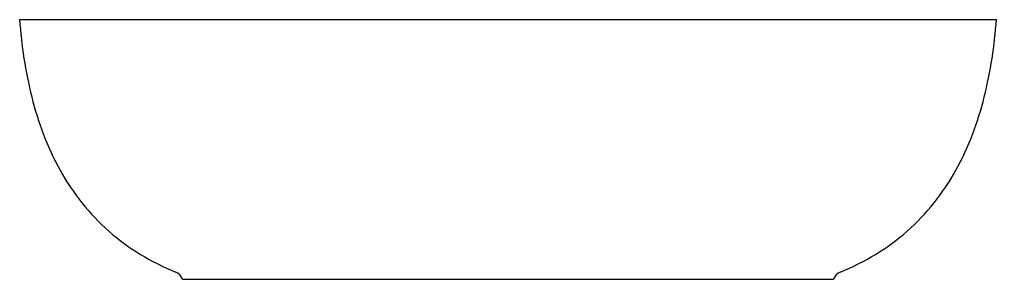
# Model space of a CAD drawing. Header units: millimetres. Extents: x 2566.5 to 2626.5, y 3379.6 to 3395.6.
import ezdxf

# ---------------------------------------------------------------- set-up
doc = ezdxf.new("R2010")
doc.units = ezdxf.units.MM

msp = doc.modelspace()

# ---------------------------------------------------------------- linework, layer by layer
at = {"lineweight": -2}
for p, q in [((2566.536, 3395.612), (2626.536, 3395.612)), ((2616.536, 3379.612), (2576.536, 3379.612))]:
    msp.add_line(p, q, dxfattribs=at)
for centre, start, end in [((2575.861, 3379.425), 15.53135, 67.83104), ((2617.21, 3379.425), 112.16897, 164.46865)]:
    msp.add_arc(centre, 0.7, start, end, dxfattribs=at)
for points, knots in [([(2566.536, 3395.612), (2566.656, 3394.009), (2567.117, 3390.809), (2568.524, 3386.987), (2570.305, 3384.29), (2571.974, 3382.528), (2573.932, 3381.096), (2575.381, 3380.376), (2576.125, 3380.073)], [0, 0, 0, 0, 0.249898, 0.499941, 0.624972, 0.749988, 0.875018, 1, 1, 1, 1]), ([(2616.946, 3380.073), (2617.691, 3380.376), (2619.139, 3381.096), (2621.097, 3382.528), (2622.766, 3384.29), (2624.547, 3386.987), (2625.955, 3390.809), (2626.415, 3394.009), (2626.536, 3395.612)], [0, 0, 0, 0, 0.124982, 0.250012, 0.375028, 0.500059, 0.750102, 1, 1, 1, 1])]:
    msp.add_open_spline(points, degree=3, knots=knots, dxfattribs=at)

doc.saveas('drawing.dxf')
